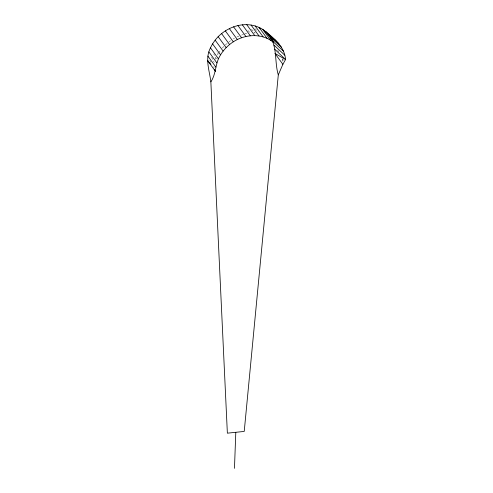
<?xml version="1.0" encoding="UTF-8"?>
<svg xmlns="http://www.w3.org/2000/svg" width="493" height="493" viewBox="0 0 493 493"><rect width="100%" height="100%" fill="white"/><g stroke="black" fill="none" stroke-linecap="round" stroke-linejoin="round"><path stroke-width="0.37" stroke-dasharray="2.46 1.85" d="M215.41 59.296L215.897 58.02L213.728 53.947M217.512 54.957L218.159 53.731L216.667 51.099M218.559 53.152L220.95 49.676M222.355 48.074L223.76 46.471M225.283 44.98L230.835 40.475M233.238 38.941L234.483 38.238M237.01 36.913L238.969 36.088M241.607 35.065L243.628 34.479M284.141 59.856L282.742 60.177L281.417 58.353M247.018 33.666L245.65 33.894L244.627 32.778M253.827 32.963L255.189 32.908L251.492 29.297M213.105 67.03L214.492 67.06M215.897 58.02L217.173 58.396M254.893 28.643L258.19 31.755M247.905 30.517L250.432 33.099M277.602 50.076L278.933 51.901M211.559 57.213L214.202 62.475M209.852 60.226L211.805 64.306M282.507 58.833L282.791 61.557"/><path stroke-width="0.74" d="M234.471 468.35L235.796 432.299M278.298 74.881L244.226 431.43L227.365 433.174L210.862 81.85C209.507 70.635 204.743 58.612 210.474 47.833C212.403 43.717 215.022 39.964 218.165 36.679C224.623 30.19 233.226 25.839 242.353 24.829C250.69 23.984 259.454 26.197 265.85 31.749C274.743 38.867 284.744 47.254 285.546 59.536L282.877 64.33L278.298 74.881C273.96 60.879 278.379 42.41 265.85 31.749L273.387 42.084M273.295 42.287C262.079 32.895 245.101 34.116 233.312 41.806C226.922 45.96 221.659 51.839 218.454 58.772C215.262 66.352 215.589 74.782 210.862 81.85M272.407 37.973L275.889 40.599M278.915 43.686L268.648 34.602L272.296 39.656M271.834 37.468L262.64 29.327L270.62 40.272M270.971 37.832L281.429 47.186M260.168 28.378L259.059 27.38L267.033 38.318M272.783 41.394L283.395 51.038M274.053 45.214L284.775 55.179M274.761 49.232L285.546 59.536L274.897 53.386L282.877 64.33M210.751 64.25L207.454 60.362L215.435 71.3L214.437 69.47M255.171 25.938L263.151 36.876M251.042 25.02L259.022 35.958M246.746 24.65L254.727 35.588M242.353 24.829L250.333 35.773M237.94 25.562L245.921 36.5M233.583 26.825L241.564 37.764M229.362 28.606L237.336 39.545M225.338 30.868L233.312 41.806M221.585 33.573L229.565 44.518M218.165 36.679L226.145 47.624M215.139 40.13L223.119 51.075M212.563 43.871L220.544 54.809M210.474 47.833L218.454 58.772M208.909 51.95L216.889 62.888M207.898 56.147L215.879 67.091"/></g></svg>
